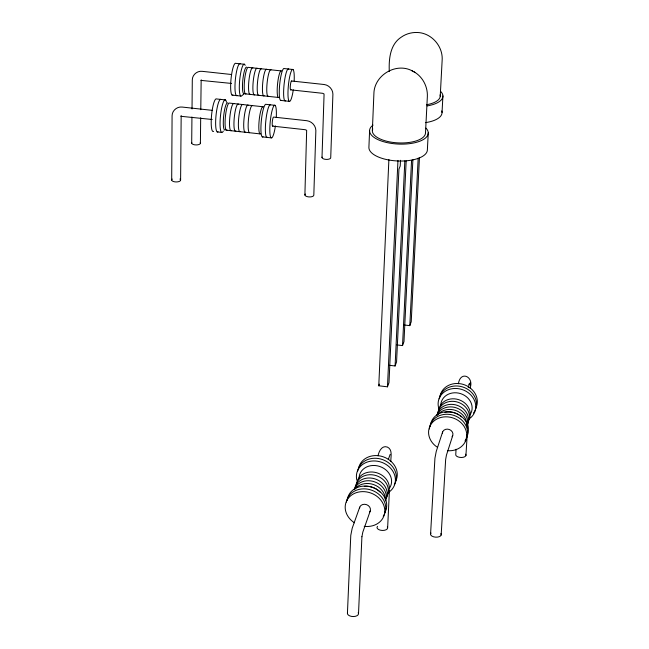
<?xml version="1.0" encoding="UTF-8"?>
<svg xmlns="http://www.w3.org/2000/svg" width="649" height="649" viewBox="0 0 649 649"><rect width="100%" height="100%" fill="white"/><g stroke="black" fill="none" stroke-linecap="round" stroke-linejoin="round"><path stroke-width="0.97" d="M171.693 180.041L172.082 115.749C172.082 110.573 177.104 106.395 182.182 107.061L212.231 110.354M180.609 180L181.168 115.749L180.917 116.301L212.207 119.489M191.698 143.113L191.942 117.007M192.023 108.975L192.299 79.859C192.307 74.797 197.215 70.684 202.188 71.333L231.579 74.513M200.403 143.088L200.687 117.793M200.776 109.705L201.158 80.192M304.892 195.008L306.661 130.319L305.354 129.719L272.572 126.117M322.001 157.553L324.062 94.657C323.794 93.294 324.322 94.194 322.65 93.31L290.598 89.838M347.418 613.621L350.776 535.384L352.196 528.27L359.716 507.194M369.597 130.619L368.9 147.428A29.27 12.339 2.6 0 0 398.105 160.993A29.27 12.339 2.6 0 0 427.383 149.676L428.251 132.875M372.372 130.303L373.889 93.821C374.035 75.203 396.279 61.939 412.537 71.033M358.524 613.435L361.915 536.691M470.087 388.102C474.37 376.777 460.433 370.084 458.405 383.77M389.295 71.536C388.751 59.424 389.935 44.53 401.171 37.228C405.852 33.853 411.717 32.231 417.461 32.491C431.553 32.985 443.226 46.363 442.139 60.389L440.225 96.255M400.482 160.279L400.214 166.006L398.932 169.162L388.986 382.683L387.469 386.82L378.773 385.782L388.889 159.516M470.274 385.084L470.306 384.354M470.322 383.77L470.371 382.821M387.469 386.82L397.959 160.514M389.351 365.29L395.087 365.971L404.838 160.871M387.648 527.613L389.416 490.466M390.803 461.35C390.771 456.799 392.823 449.57 387.38 447.072C381.896 444.995 378.821 451.534 378.051 455.825M406.169 160.968L396.563 361.915L395.087 365.971M396.855 344.911L402.526 345.576L411.563 160.279M412.886 159.719L403.978 341.617L402.526 345.576M404.197 324.979L409.811 325.636L418.175 158.129M419.449 157.764L411.223 321.758L409.811 325.636M442.034 112.488L442.918 95.963M430.595 533.738L434.935 458.202L436.233 451.461L442.61 431.991M441.166 535.027L445.652 459.508L446.455 455.111L452.694 435.698M456.069 449.254L455.768 454.284A5.143 2.564 3.4 0 0 461.398 457.488A5.143 2.564 3.4 0 0 465.633 454.186M465.925 455.525L467.231 434.392M467.604 428.356L468.034 421.315M361.915 536.739L362.84 532.058L370.214 511.047M468.221 387.404L469.6 383.251L468.967 384.427M388.272 459.606L390.163 454.357M378.773 385.782L379.381 384.127M201.295 80.046L200.947 80.387L231.49 83.437M244.527 64.292L235.887 63.367A16.071 2.969 -84.3 0 0 230.995 79.34A16.071 2.969 -84.3 0 0 232.902 95.062M293.024 69.508L284.351 68.575A16.103 2.742 -84.2 0 0 279.67 84.605A16.103 2.742 -84.2 0 0 281.277 100.327M291.652 81.003L324.208 84.516C328.913 85.1 332.896 89.359 332.905 94.137L330.73 157.545A4.381 1.858 2.1 0 1 326.114 159.403A4.381 1.858 2.1 0 1 322.074 157.074M245.387 93.87L278.267 97.447M232.115 95.111L240.755 96.052M280.555 100.384L289.219 101.325M225.471 99.922L216.636 98.956A16.42 3.115 -84.3 0 0 211.542 115.465A16.42 3.115 -84.3 0 0 213.61 131.325M275.054 105.325L266.187 104.359A16.452 2.872 -84.1 0 0 261.312 120.925A16.452 2.872 -84.1 0 0 263.072 136.785M226.347 130.173L259.973 133.881M217.196 131.909L221.609 132.396M262.31 136.882L271.168 137.864M413.478 71.544C422.491 76.29 427.886 86.609 427.35 96.709L425.484 133.183A26.601 11.098 2.6 0 1 396.158 142.764A26.601 11.098 2.6 0 1 372.753 128.875M411.434 70.449L414.825 72.258M258.983 95.241A13.41 2.369 -84.3 0 1 257.531 82.139A13.41 2.369 -84.3 0 1 261.515 68.802M264.167 95.809A13.41 2.353 -84.3 0 1 262.748 82.707A13.41 2.353 -84.3 0 1 266.707 69.362M254.659 94.77A13.402 2.385 -84.3 0 1 253.191 81.669A13.402 2.385 -84.3 0 1 257.182 68.34M250.344 94.3A13.402 2.409 -84.3 0 1 248.851 81.198A13.402 2.409 -84.3 0 1 252.859 67.869M246.028 93.837A13.402 2.426 -84.3 0 1 244.511 80.727A13.402 2.426 -84.3 0 1 248.535 67.407L281.431 70.944A13.418 2.296 -84.2 0 0 277.529 84.305A13.418 2.296 -84.2 0 0 278.875 97.407M246.807 67.22A13.402 2.426 -84.3 0 0 242.775 80.541A13.402 2.426 -84.3 0 0 244.3 93.643L241.525 95.995A16.079 2.929 -84.3 0 1 239.895 78.188A16.079 2.929 -84.3 0 1 245.168 65.362M237.209 95.533A16.071 2.945 -84.3 0 1 235.336 79.811A16.071 2.945 -84.3 0 1 240.211 63.829M268.491 96.279A13.41 2.336 -84.2 0 1 267.088 83.177A13.41 2.336 -84.2 0 1 271.039 69.824M285.601 100.798A16.103 2.718 -84.2 0 1 284.027 85.076A16.103 2.718 -84.2 0 1 288.691 69.045M293.283 89.813A16.103 2.701 -84.2 0 1 288.245 98.453A16.103 2.701 -84.2 0 1 290.857 72.266A16.103 2.701 -84.2 0 1 294.151 81.157M200.208 142.61A4.365 1.833 1.1 0 1 196.249 144.938A4.365 1.833 1.1 0 1 191.796 142.634M291.012 89.513A4.478 0.746 -84.2 0 1 290.363 85.457A4.478 0.746 -84.2 0 1 291.815 81.295M240.268 131.56A13.694 2.491 -84.2 0 1 238.686 118.345A13.694 2.491 -84.2 0 1 242.831 104.554M245.573 132.145A13.694 2.466 -84.2 0 1 244.016 118.929A13.694 2.466 -84.2 0 1 248.145 105.138M235.855 131.074A13.694 2.507 -84.2 0 1 234.248 117.858A13.694 2.507 -84.2 0 1 238.41 104.075M231.442 130.587A13.694 2.523 -84.2 0 1 229.811 117.372A13.694 2.523 -84.2 0 1 233.989 103.589M227.02 130.1A13.686 2.539 -84.2 0 1 225.373 116.885A13.686 2.539 -84.2 0 1 229.568 103.11L263.202 106.777A13.702 2.409 -84.1 0 0 259.138 120.584A13.702 2.409 -84.1 0 0 260.614 133.799M225.26 129.905A13.686 2.547 -84.2 0 1 223.597 116.69A13.686 2.547 -84.2 0 1 227.799 102.915M223.313 131.106A16.42 3.067 -84.2 0 1 220.563 115.011A16.42 3.067 -84.2 0 1 226.501 102.25M218.015 131.812A16.42 3.091 -84.3 0 1 215.979 115.952A16.42 3.091 -84.3 0 1 221.049 99.435M249.346 132.712A13.702 2.45 -84.2 0 1 248.656 117.631A13.702 2.45 -84.2 0 1 252.575 105.617M267.493 137.272A16.452 2.856 -84.1 0 1 265.766 121.412A16.452 2.856 -84.1 0 1 270.617 104.846M275.411 125.922A16.452 2.831 -84.1 0 1 270.114 134.927A16.452 2.831 -84.1 0 1 272.831 108.099A16.452 2.831 -84.1 0 1 276.263 117.485M179.919 179.043A4.462 1.923 0.9 0 1 179.156 181.485A4.462 1.923 0.9 0 1 173.429 181.509A4.462 1.923 0.9 0 1 172.204 179.075M305.338 194.035A4.478 1.947 2 0 0 308.502 196.882A4.478 1.947 2 0 0 313.824 194.984L315.86 130.538C315.828 125.655 311.739 121.339 306.945 120.722L273.651 117.08A4.567 0.787 -84.1 0 0 272.264 122.28A4.567 0.787 -84.1 0 0 273.01 125.76M354.727 488.592A16.639 14.148 19.6 0 1 374.684 478.792A16.639 14.148 19.6 0 1 386.504 498.124M355.701 487.148A16.606 14.14 19.6 0 1 376.371 475.676A16.606 14.14 19.6 0 1 386.39 497.304M354.224 489.557A16.655 14.164 19.6 0 1 374.749 481.882A16.655 14.164 19.6 0 1 385.547 500.89M355.003 489.054A16.679 14.173 19.6 0 1 373.775 484.633A16.679 14.173 19.6 0 1 385.328 500.022M364.267 486.336A16.704 14.189 19.6 0 1 380.014 492.039M347.28 500.192A20.07 17.036 19.6 0 1 372.299 487.302A20.07 17.036 19.6 0 1 384.662 512.783M346.379 502.083A20.103 17.052 19.6 0 1 372.307 490.433A20.103 17.052 19.6 0 1 383.218 516.344M354.459 522.794A20.127 17.069 19.6 0 1 352.821 494.262A20.127 17.069 19.6 0 1 383.843 505.482A20.127 17.069 19.6 0 1 364.227 526.323M356.885 480.357A19.819 16.906 19.6 0 1 368.973 461.536A19.819 16.906 19.6 0 1 393.018 471.474A19.819 16.906 19.6 0 1 387.542 493.021M359.067 477.883A16.525 14.1 19.6 0 1 379.641 466.428A16.525 14.1 19.6 0 1 389.603 487.991M357.404 480.787A16.582 14.124 19.6 0 1 378.854 473.519A16.582 14.124 19.6 0 1 387.818 493.759M356.772 483.489A16.582 14.124 19.6 0 1 357.12 481.663M357.575 471.385A19.786 16.89 19.6 0 1 382.65 459.622A19.786 16.89 19.6 0 1 394.308 484.681M358.727 467.815A19.762 16.882 19.6 0 1 383.6 456.937A19.762 16.882 19.6 0 1 395.671 481.193M358.207 612.656A5.573 3.018 2.4 0 1 353.445 616.55A5.573 3.018 2.4 0 1 347.491 612.834M359.473 508.41A5.59 4.738 19.5 0 1 366.62 504.671A5.59 4.738 19.5 0 1 369.614 512.126M387.339 526.899A5.346 2.774 2.7 0 1 382.099 530.444A5.346 2.774 2.7 0 1 377.491 526.347M437.118 414.743A15.982 13.856 17.9 0 1 457.537 405.438A15.982 13.856 17.9 0 1 466.907 425.541M437.897 413.502A15.957 13.84 17.9 0 1 458.519 402.404A15.957 13.84 17.9 0 1 466.858 424M436.777 415.547A16.006 13.872 17.9 0 1 456.709 407.978A16.006 13.872 17.9 0 1 466.866 426.45M437.694 414.906A16.03 13.88 17.9 0 1 455.395 410.355A16.03 13.88 17.9 0 1 466.842 424.551M444.841 412.44A16.047 13.889 17.9 0 1 458.811 414.938M460.157 415.904A16.047 13.889 17.9 0 1 461.398 416.991M430.311 426.385A19.283 16.687 17.9 0 1 454.259 412.691A19.283 16.687 17.9 0 1 466.306 437.613M429.451 428.957A19.316 16.696 17.9 0 1 453.911 415.409A19.316 16.696 17.9 0 1 465.009 440.947M437.296 447.21A19.34 16.712 17.9 0 1 435.885 419.587A19.34 16.712 17.9 0 1 465.731 429.646A19.34 16.712 17.9 0 1 447.672 450.706M439.04 409.162A19.048 16.558 17.9 0 1 448.67 389.603A19.048 16.558 17.9 0 1 472.553 397.05A19.048 16.558 17.9 0 1 469.487 418.662M440.752 404.935A15.884 13.807 17.9 0 1 460.798 393.683A15.884 13.807 17.9 0 1 470.111 414.646M438.74 410.979A15.941 13.832 17.9 0 1 458.843 399.711A15.941 13.832 17.9 0 1 468.197 420.722M439.162 398.827A19.024 16.541 17.9 0 1 464.489 387.623A19.024 16.541 17.9 0 1 473.478 413.064M439.876 397.196A18.999 16.533 17.9 0 1 463.418 384.451A18.999 16.533 17.9 0 1 475.685 408.351M440.866 533.583A5.354 2.783 3.2 0 1 435.755 537.169A5.354 2.783 3.2 0 1 430.993 533.056M442.358 433.175A5.37 4.64 17.9 0 1 449.319 429.5A5.37 4.64 17.9 0 1 452.093 436.753M441.75 110.938A28.597 11.771 2.7 0 1 425.403 122.653M440.639 91.412A28.678 11.69 2.7 0 1 427.107 105.917M440.103 94.868A25.992 10.595 2.7 0 1 426.539 104.757M425.955 128.104A29.351 12.242 2.6 0 1 397.61 144.029A29.351 12.242 2.6 0 1 373.013 125.111"/></g></svg>
